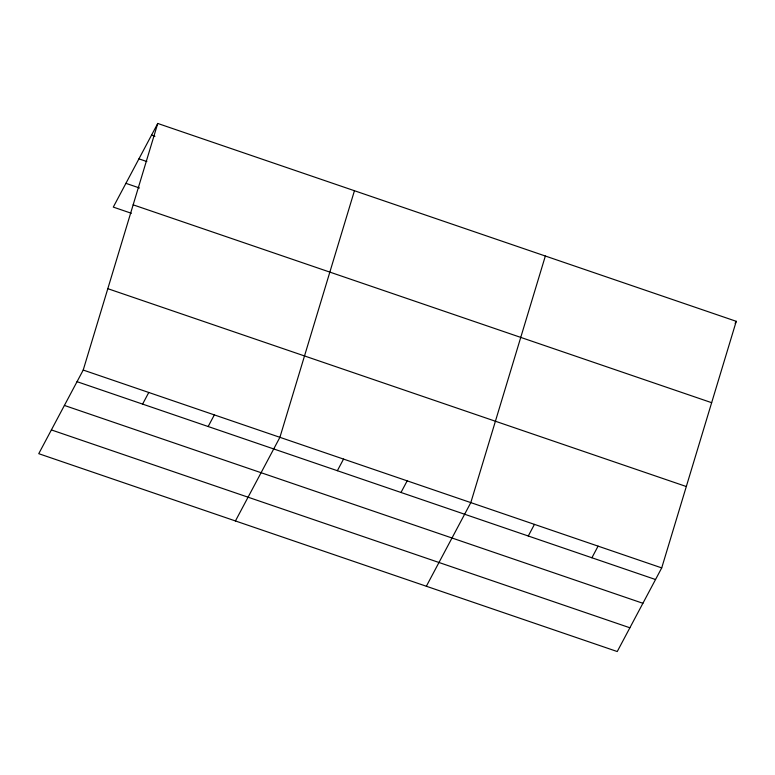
<?xml version="1.0" encoding="UTF-8"?>
<svg xmlns="http://www.w3.org/2000/svg" width="775" height="775" viewBox="0 0 775 775"><rect width="100%" height="100%" fill="white"/><g stroke="black" fill="none" stroke-linecap="round" stroke-linejoin="round"><path stroke-width="1.16" d="M83.216 370.053L157.751 123.457L736.25 321.315L661.714 567.901L617.249 651.542L38.75 453.685L83.216 370.053L661.714 567.901M354.446 190.727L279.911 437.323L235.435 520.955M545.348 256.021L470.812 502.617L426.347 586.249M157.751 123.457L113.286 207.099L131.372 213.28M142.6 404.095L148.781 392.47M208.165 426.521L214.346 414.896M337.358 470.706L343.548 459.081M400.995 492.474L407.175 480.849M528.269 536L534.45 524.375M591.897 557.768L598.087 546.143M735.126 323.427L736.25 321.315M151.571 135.083L154.961 136.245M138.938 158.846L146.853 161.558M125.918 183.336L139.481 187.976M133.155 204.833L711.653 402.69M107.812 288.678L686.311 486.526M77.035 381.678L655.534 579.526M64.403 405.441L642.901 603.289M51.383 429.922L629.881 627.779"/></g></svg>
